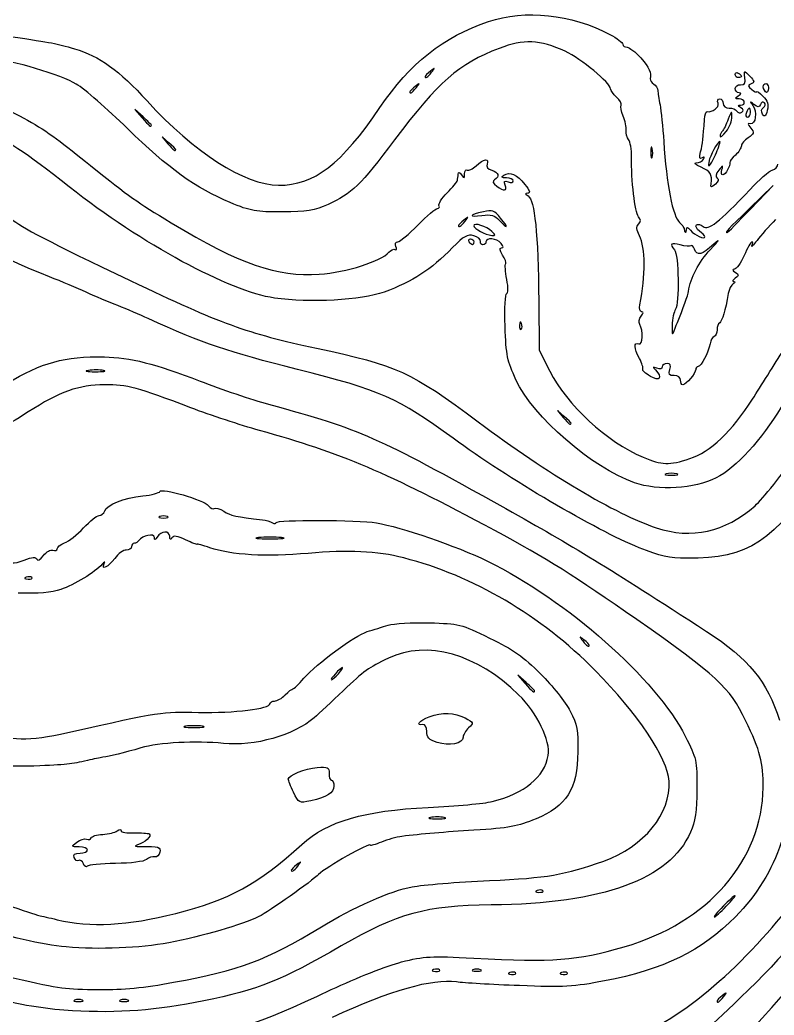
# Model space of a CAD drawing. Extents: x 32 to 2531, y 46 to 1398.
# Drawn here: x 1362.7 to 1693.3, y 708 to 1144.3 of the extents above; entities that cross this region are included whole.
import ezdxf

# ---------------------------------------------------------------- set-up
doc = ezdxf.new("R2010")
doc.units = 0
doc.layers.add('IMAGE', color=7, linetype='CONTINUOUS')

msp = doc.modelspace()

# ---------------------------------------------------------------- linework, layer by layer
at = {"layer": 'IMAGE', "color": 7}
for points in [[(1543.1567, 1121.31988), (1543.1567, 1121.31988)], [(1676.3199, 1120.39857), (1676.3199, 1120.39857)], [(1536.49, 1114.65321), (1536.49, 1114.65321)], [(1674.8851, 1101.86352), (1674.8851, 1101.86352)], [(1682.9865, 1103.65321), (1682.9865, 1103.65321)], [(1420.3199, 1098.08747), (1420.3199, 1098.08747)], [(1430.9865, 1087.44656), (1430.9865, 1087.44656)], [(1667.6353, 1085.14937), (1667.6353, 1085.14937)], [(1665.6927, 1072.39163), (1665.6927, 1072.39163)], [(1683.0199, 1061.31988), (1683.0199, 1061.31988)], [(1557.8233, 1055.98655), (1557.8233, 1055.98655)], [(1573.4213, 1057.42579), (1573.4213, 1057.42579)], [(1569.6056, 1051.51012), (1569.6056, 1051.51012)], [(1559.6532, 1046.98652), (1559.6532, 1046.98652)], [(1582.5641, 1011.23655), (1582.5641, 1011.23655)], [(1650.9495, 1011.65321), (1650.9495, 1011.65321)], [(1399.3381, 990.59169), (1399.3381, 990.59169)], [(1604.3199, 967.44656), (1604.3199, 967.44656)], [(1650.6532, 945.23899), (1650.6532, 945.23899)], [(1427.3199, 926.53625), (1427.3199, 926.53625)], [(1477.3199, 917.29117), (1477.3199, 917.29117)], [(1367.9588, 899.79205), (1367.9588, 899.79205)], [(1612.3199, 870.15663), (1612.3199, 870.15663)], [(1502.3199, 857.65321), (1502.3199, 857.65321)], [(1588.3199, 850.08747), (1588.3199, 850.08747)], [(1442.6532, 834.60821), (1442.6532, 834.60821)], [(1545.5977, 827.50349), (1545.5977, 827.50349)], [(1482.6532, 805.64049), (1482.6532, 805.64049)], [(1548.6532, 794.59419), (1548.6532, 794.59419)], [(1390.5148, 774.2926), (1390.5148, 774.2926)], [(1484.49, 773.31988), (1484.49, 773.31988)], [(1591.9588, 762.45872), (1591.9588, 762.45872)], [(1672.3199, 755.65324), (1672.3199, 755.65324)], [(1430.9865, 752.5446), (1430.9865, 752.5446)], [(1382.9865, 737.81784), (1382.9865, 737.81784)], [(1546.6255, 727.79251), (1546.6255, 727.79251)], [(1564.6532, 727.87006), (1564.6532, 727.87006)], [(1579.9588, 726.45917), (1579.9588, 726.45917)], [(1602.6255, 726.45917), (1602.6255, 726.45917)], [(1430.0089, 722.33428), (1430.0089, 722.33428)], [(1671.1567, 715.98652), (1671.1567, 715.98652)], [(1389.9865, 714.53629), (1389.9865, 714.53629)], [(1409.9865, 714.53629), (1409.9865, 714.53629)], [(1385.6532, 709.84092), (1385.6532, 709.84092)]]:
    msp.add_lwpolyline(points, close=True, dxfattribs=at)
for points in [[(1689.0971, 1113.47388), (1689.0971, 1113.47427)], [(1416.6532, 1101.75413), (1412.9865, 1104.98655), (1416.2189, 1101.31988)], [(1427.9865, 1090.44656), (1424.9865, 1092.98655), (1427.5265, 1089.98655)], [(1639.9101, 1087.96117), (1639.9105, 1087.96117)], [(1683.0199, 1061.31988), (1692.9865, 1071.65321), (1682.6532, 1061.68659)], [(1590.1411, 1020.92281), (1590.3199, 999.52575), (1594.972, 990.25615)], [(1601.3199, 970.44656), (1598.3199, 972.98655), (1600.8599, 969.98655)], [(1584.6532, 853.75413), (1580.9865, 856.98655), (1584.2189, 853.31988)]]:
    msp.add_lwpolyline(points, dxfattribs=at)
for points in [[(1568.1436, 1143.59328), (1584.0281, 1148.99595), (1604.4844, 1146.81536), (1621.3199, 1137.92483)], [(1520.5372, 1105.87897), (1533.6465, 1125.29179), (1548.1752, 1136.80157), (1568.1436, 1143.59328)], [(1358.3199, 1137.03288), (1377.8181, 1134.16864), (1377.9535, 1134.14275), (1386.6685, 1131.60923)], [(1601.7389, 1130.52984), (1590.5061, 1135.65681), (1583.5974, 1135.96528), (1572.7895, 1131.82241)], [(1621.3199, 1137.92483), (1624.4365, 1136.27896), (1626.9865, 1134.34455), (1626.9865, 1133.62612)], [(1386.6685, 1131.60923), (1397.392, 1128.49181), (1406.2824, 1122.10301), (1418.4321, 1108.78328)], [(1572.7895, 1131.82241), (1555.007, 1125.00599), (1546.1805, 1117.27419), (1526.933, 1091.65321)], [(1621.6514, 1114.00443), (1621.6514, 1116.61464), (1608.7279, 1127.33976), (1601.7389, 1130.52984)], [(1626.9865, 1133.62612), (1626.9865, 1132.90768), (1627.8244, 1132.31988), (1628.8484, 1132.31988)], [(1628.8484, 1132.31988), (1629.8724, 1132.31988), (1632.5724, 1130.199), (1634.8484, 1127.60681)], [(1387.3951, 1116.17957), (1381.3251, 1119.90149), (1357.8058, 1126.98655), (1351.5218, 1126.98655)], [(1634.8484, 1127.60681), (1638.7505, 1123.16257), (1639.6117, 1121.29475), (1639.074, 1118.44207)], [(1542.6532, 1121.82329), (1541.3699, 1120.81683), (1540.3199, 1119.76683), (1540.3199, 1119.48996)], [(1543.1567, 1121.31988), (1544.8151, 1123.43463), (1544.768, 1123.48179), (1542.6532, 1121.82329)], [(1676.3199, 1120.39857), (1676.3199, 1121.17519), (1676.9199, 1121.43977), (1677.6532, 1120.98655)], [(1680.5288, 1118.98655), (1680.0721, 1122.31244), (1680.0769, 1122.31393), (1682.6633, 1119.65321)], [(1324.3199, 1119.12303), (1367.1585, 1101.16811), (1369.5699, 1099.82311), (1393.6532, 1080.44912)], [(1540.3199, 1119.48996), (1540.3199, 1118.39257), (1541.4148, 1119.09888), (1543.1567, 1121.31988)], [(1639.074, 1118.44207), (1638.9487, 1117.77593), (1639.6221, 1116.75107), (1640.5712, 1116.16457)], [(1677.6532, 1118.98655), (1676.9199, 1118.98655), (1676.3199, 1119.62196), (1676.3199, 1120.39857)], [(1677.6532, 1120.98655), (1678.3865, 1120.53332), (1678.9865, 1119.89791), (1678.9865, 1119.57452)], [(1678.9865, 1119.57452), (1678.9865, 1119.25113), (1678.3865, 1118.98655), (1677.6532, 1118.98655)], [(1678.6532, 1115.8384), (1680.4099, 1115.69897), (1680.8735, 1116.477), (1680.5288, 1118.98655)], [(1682.6633, 1119.65321), (1684.7912, 1117.46421), (1684.9097, 1116.85588), (1683.3251, 1116.25709)], [(1688.8531, 1115.96415), (1690.0463, 1117.15743), (1691.3473, 1115.40241), (1690.7029, 1113.46888)], [(1409.8213, 1096.61813), (1401.0126, 1105.21551), (1390.9209, 1114.01816), (1387.3951, 1116.17957)], [(1535.9865, 1115.15663), (1533.7656, 1113.4148), (1533.0592, 1112.31988), (1534.1567, 1112.31988)], [(1534.1567, 1112.31988), (1534.4335, 1112.31988), (1535.4835, 1113.36988), (1536.49, 1114.65321)], [(1536.49, 1114.65321), (1538.1484, 1116.76796), (1538.1013, 1116.81512), (1535.9865, 1115.15663)], [(1624.2866, 1110.34833), (1622.8373, 1111.66), (1621.6514, 1113.30524), (1621.6514, 1114.00443)], [(1640.5712, 1116.16457), (1641.5201, 1115.57808), (1642.3316, 1114.32309), (1642.3745, 1113.37572)], [(1642.3745, 1113.37572), (1642.4175, 1112.42835), (1642.8535, 1109.55321), (1643.3436, 1106.98655)], [(1676.3199, 1114.17173), (1676.3199, 1115.19025), (1677.3699, 1115.94025), (1678.6532, 1115.8384)], [(1677.9865, 1112.29947), (1677.0699, 1112.31017), (1676.3199, 1113.15321), (1676.3199, 1114.17173)], [(1683.3251, 1116.25709), (1681.6828, 1115.63652), (1681.7125, 1115.26383), (1683.524, 1113.76049)], [(1683.524, 1113.76049), (1684.6951, 1112.78857), (1685.6532, 1112.36683), (1685.6532, 1112.82329)], [(1685.6532, 1112.82329), (1685.6532, 1113.27975), (1686.9052, 1112.40121), (1688.4355, 1110.871)], [(1689.0971, 1113.47427), (1688.5228, 1114.4036), (1688.4129, 1115.52404), (1688.8531, 1115.96415)], [(1690.7029, 1113.46888), (1690.2512, 1112.11399), (1689.9372, 1112.11504), (1689.0971, 1113.47388)], [(1418.4321, 1108.78328), (1439.1609, 1086.05832), (1461.1393, 1071.9652), (1476.0757, 1071.82073)], [(1626.2771, 1106.92024), (1626.6317, 1107.49403), (1625.7359, 1109.03667), (1624.2866, 1110.34833)], [(1668.7597, 1107.76356), (1668.3609, 1108.80287), (1668.6987, 1109.65321), (1669.5105, 1109.65321)], [(1669.5105, 1109.65321), (1670.3224, 1109.65321), (1670.9865, 1108.75321), (1670.9865, 1107.65321)], [(1677.9865, 1109.67363), (1675.9925, 1109.69113), (1675.944, 1109.88197), (1677.6532, 1110.98655)], [(1677.6532, 1110.98655), (1678.9865, 1111.84821), (1679.0976, 1112.28585), (1677.9865, 1112.29947)], [(1678.6532, 1106.96613), (1681.2597, 1106.99803), (1680.6065, 1109.65071), (1677.9865, 1109.67363)], [(1684.5236, 1107.26423), (1682.5939, 1108.77241), (1682.5293, 1108.71816), (1684.0048, 1106.82789)], [(1689.0987, 1107.91405), (1688.4696, 1108.50392), (1687.6785, 1108.21151), (1687.3409, 1107.26423)], [(1688.4355, 1110.871), (1690.4772, 1108.82924), (1690.9851, 1107.16221), (1690.3439, 1104.60721)], [(1476.0757, 1071.82073), (1491.4941, 1071.6716), (1503.8057, 1081.10249), (1520.5372, 1105.87897)], [(1627.1837, 1102.09844), (1626.3305, 1104.17664), (1625.9225, 1106.34645), (1626.2771, 1106.92024)], [(1643.3436, 1106.98655), (1643.8337, 1104.41988), (1644.5548, 1097.21988), (1644.9459, 1090.98655)], [(1662.7779, 1100.65321), (1662.8925, 1102.66988), (1663.4365, 1104.22463), (1663.9865, 1104.1082)], [(1663.9865, 1104.1082), (1666.298, 1103.61891), (1669.4299, 1106.01725), (1668.7597, 1107.76356)], [(1670.9865, 1107.65321), (1670.9865, 1106.55321), (1672.1511, 1105.65321), (1673.5745, 1105.65321)], [(1674.8851, 1101.86352), (1674.7971, 1104.57575), (1674.5777, 1104.42912), (1673.2184, 1100.74891)], [(1673.5745, 1105.65321), (1674.9979, 1105.65321), (1676.5393, 1105.04343), (1677, 1104.29813)], [(1677, 1104.29813), (1677.4605, 1103.55284), (1678.46, 1103.32784), (1679.2211, 1103.79813)], [(1678.7956, 1105.79947), (1677.4644, 1106.64289), (1677.4268, 1106.95111), (1678.6532, 1106.96613)], [(1679.2211, 1103.79813), (1680.1131, 1104.34945), (1679.9619, 1105.06041), (1678.7956, 1105.79947)], [(1682.4625, 1105.65321), (1682.1743, 1105.65321), (1681.5932, 1104.75321), (1681.1711, 1103.65321)], [(1682.9865, 1103.65321), (1682.9865, 1104.75321), (1682.7507, 1105.65321), (1682.4625, 1105.65321)], [(1684.0048, 1106.82789), (1686.074, 1104.17699), (1685.2629, 1098.16668), (1682.9117, 1098.72844)], [(1687.3409, 1107.26423), (1686.8393, 1105.85669), (1686.3244, 1105.85669), (1684.5236, 1107.26423)], [(1688.2987, 1103.02089), (1687.5648, 1104.20827), (1687.7091, 1105.27575), (1688.6849, 1105.87885)], [(1690.3439, 1104.60721), (1689.6707, 1101.92499), (1689.2011, 1101.56077), (1688.2987, 1103.02089)], [(1688.6849, 1105.87885), (1689.5417, 1106.40833), (1689.7279, 1107.32417), (1689.0987, 1107.91405)], [(1416.2189, 1101.31988), (1419.2401, 1097.89283), (1420.3199, 1097.04176), (1420.3199, 1098.08747)], [(1420.3199, 1098.08747), (1420.3199, 1098.32629), (1418.6699, 1099.97629), (1416.6532, 1101.75413)], [(1628.4291, 1095.90704), (1628.5973, 1097.23411), (1628.0369, 1100.02023), (1627.1837, 1102.09844)], [(1661.1351, 1086.43679), (1662.0173, 1089.95199), (1662.3157, 1092.53505), (1662.7779, 1100.65321)], [(1673.2184, 1100.74891), (1672.3576, 1098.4182), (1671.2032, 1096.0682), (1670.6532, 1095.52668)], [(1672.3199, 1095.35037), (1673.7865, 1097.21493), (1674.9409, 1100.14585), (1674.8851, 1101.86352)], [(1681.1711, 1103.65321), (1680.7489, 1102.55321), (1680.9847, 1101.65321), (1681.6951, 1101.65321)], [(1681.6951, 1101.65321), (1682.4053, 1101.65321), (1682.9865, 1102.55321), (1682.9865, 1103.65321)], [(1384.3211, 1071.07036), (1364.3314, 1086.86147), (1358.3479, 1090.7352), (1341.8183, 1098.58695)], [(1454.9105, 1064.16885), (1439.9161, 1070.42588), (1427.5083, 1079.35527), (1409.8213, 1096.61813)], [(1629.5205, 1091.81095), (1628.7522, 1092.73675), (1628.2611, 1094.57999), (1628.4291, 1095.90704)], [(1670.6532, 1095.52668), (1670.1032, 1094.98516), (1669.6532, 1093.96119), (1669.6532, 1093.25117)], [(1669.6532, 1093.25117), (1669.6532, 1092.54117), (1670.8532, 1093.48581), (1672.3199, 1095.35037)], [(1682.9117, 1098.72844), (1681.6205, 1099.03696), (1681.6607, 1098.58404), (1683.0759, 1096.87892)], [(1683.0759, 1096.87892), (1684.7219, 1094.89555), (1684.5872, 1094.37996), (1681.9683, 1092.64105)], [(1526.933, 1091.65321), (1512.1646, 1071.99449), (1507.9469, 1067.90224), (1497.8013, 1063.38767)], [(1630.8254, 1084.22379), (1630.8764, 1087.47093), (1630.2889, 1090.88516), (1629.5205, 1091.81095)], [(1644.9459, 1090.98655), (1646.1119, 1072.40141), (1648.9716, 1057.81253), (1651.9136, 1055.44131)], [(1669.6532, 1090.77939), (1669.6532, 1092.26573), (1666.02, 1086.34439), (1665.0763, 1083.31988)], [(1681.9683, 1092.64105), (1680.3283, 1091.55219), (1678.9865, 1089.92747), (1678.9865, 1089.03057)], [(1427.5265, 1089.98655), (1429.9135, 1087.16729), (1430.9865, 1086.37956), (1430.9865, 1087.44656)], [(1430.9865, 1087.44656), (1430.9865, 1087.69957), (1429.6365, 1089.04957), (1427.9865, 1090.44656)], [(1639.9105, 1087.96117), (1639.5724, 1089.25847), (1639.2736, 1088.51988), (1639.2464, 1086.31988)], [(1639.8611, 1083.96117), (1640.2264, 1084.86388), (1640.2485, 1086.66388), (1639.9101, 1087.96117)], [(1667.6353, 1085.14937), (1668.7452, 1087.8056), (1669.6532, 1090.33911), (1669.6532, 1090.77939)], [(1678.9865, 1089.03057), (1678.9865, 1088.13367), (1677.8104, 1086.33541), (1676.3728, 1085.03444)], [(1562.7288, 1080.36599), (1566.0059, 1083.41896), (1568.5535, 1083.81341), (1567.5149, 1081.107)], [(1633.9079, 1058.01073), (1632.3407, 1059.89915), (1630.6679, 1074.12439), (1630.8254, 1084.22379)], [(1639.2464, 1086.31988), (1639.2194, 1084.11988), (1639.4959, 1083.05847), (1639.8611, 1083.96117)], [(1659.2412, 1081.60103), (1660.4812, 1081.62973), (1661.924, 1082.34592), (1662.4472, 1083.19256)], [(1661.8057, 1083.74751), (1660.6443, 1083.02969), (1660.4627, 1083.75821), (1661.1351, 1086.43679)], [(1662.4472, 1083.19256), (1663.048, 1084.16472), (1662.8117, 1084.3692), (1661.8057, 1083.74751)], [(1665.0763, 1083.31988), (1663.5836, 1078.53644), (1665.4211, 1079.85007), (1667.6353, 1085.14937)], [(1676.3728, 1085.03444), (1674.9352, 1083.73347), (1673.8305, 1082.29047), (1673.9177, 1081.82779)], [(1393.6532, 1080.44912), (1410.968, 1066.52011), (1413.6972, 1064.58309), (1428.9999, 1055.36171)], [(1554.8403, 1076.65321), (1554.9709, 1077.81316), (1555.4204, 1077.71181), (1556.3199, 1076.31988)], [(1557.6328, 1076.73191), (1557.6458, 1078.05852), (1558.1624, 1078.82927), (1558.7847, 1078.44468)], [(1558.7847, 1078.44468), (1559.4069, 1078.06009), (1561.1817, 1078.92468), (1562.7288, 1080.36599)], [(1567.5149, 1081.107), (1567.0813, 1079.97699), (1567.8956, 1078.87773), (1569.5568, 1078.35048)], [(1569.5568, 1078.35048), (1572.6201, 1077.3782), (1573.132, 1075.64585), (1570.7845, 1074.19504)], [(1574.8008, 1076.17687), (1577.4913, 1077.88156), (1580.6052, 1076.54647), (1584.088, 1072.19496)], [(1661.3199, 1079.66539), (1658.9365, 1080.70128), (1658.0011, 1081.57232), (1659.2412, 1081.60103)], [(1665.6927, 1072.39159), (1666.2867, 1076.5342), (1665.4953, 1077.85056), (1661.3199, 1079.66539)], [(1669.0955, 1078.39851), (1667.7201, 1076.71049), (1667.4723, 1075.51036), (1668.3831, 1074.94748)], [(1670.4705, 1078.65321), (1671.0971, 1080.64564), (1670.8961, 1080.60841), (1669.0955, 1078.39851)], [(1670.8857, 1076.31988), (1670.2539, 1076.31988), (1670.0671, 1077.36988), (1670.4705, 1078.65321)], [(1673.9177, 1081.82779), (1674.2131, 1080.26303), (1672.0424, 1076.31988), (1670.8857, 1076.31988)], [(1682.8081, 1070.00275), (1686.7433, 1074.16576), (1691.0933, 1077.9306), (1692.4748, 1078.36905)], [(1692.4748, 1078.36905), (1693.8563, 1078.80751), (1694.9865, 1080.01439), (1694.9865, 1081.051)], [(1549.9771, 1068.43863), (1552.3656, 1070.82716), (1554.3949, 1073.27757), (1554.4865, 1073.88399)], [(1554.4865, 1073.88399), (1554.5785, 1074.49039), (1554.7373, 1075.73655), (1554.8403, 1076.65321)], [(1556.3199, 1076.31988), (1557.4157, 1074.62415), (1557.6155, 1074.68683), (1557.6328, 1076.73191)], [(1570.7845, 1074.19504), (1569.7207, 1073.53757), (1570.0037, 1072.69447), (1571.706, 1071.44969)], [(1575.9865, 1075.00696), (1573.7888, 1075.02186), (1573.4717, 1075.33477), (1574.8008, 1076.17687)], [(1575.3799, 1071.88469), (1574.7312, 1073.57523), (1575.0645, 1073.90859), (1576.7551, 1073.25987)], [(1578.9865, 1073.69505), (1578.9865, 1074.40537), (1577.6365, 1074.99573), (1575.9865, 1075.00696)], [(1576.7551, 1073.25987), (1577.9824, 1072.78891), (1578.9865, 1072.98475), (1578.9865, 1073.69505)], [(1668.3831, 1074.94748), (1669.2716, 1074.39836), (1668.986, 1073.42599), (1667.5977, 1072.27389)], [(1474.3211, 1022.33916), (1454.4818, 1025.23607), (1415.8911, 1046.13125), (1384.3211, 1071.07036)], [(1571.706, 1071.44969), (1575.0239, 1069.02365), (1576.4145, 1069.18832), (1575.3799, 1071.88469)], [(1584.088, 1072.19496), (1586.1385, 1069.63287), (1586.5903, 1068.31296), (1585.4213, 1068.29947)], [(1662.2913, 1053.67685), (1664.5464, 1051.80533), (1668.8241, 1055.20927), (1682.8081, 1070.00275)], [(1667.5977, 1072.27389), (1665.7473, 1070.73816), (1665.4581, 1070.75604), (1665.6927, 1072.39163)], [(1546.3891, 1062.87452), (1545.974, 1063.54625), (1547.5885, 1066.05009), (1549.9771, 1068.43863)], [(1585.4213, 1068.29947), (1583.9672, 1068.28267), (1583.9705, 1068.07793), (1585.4403, 1067.1464)], [(1585.4403, 1067.1464), (1588.4092, 1065.26459), (1589.8924, 1050.68075), (1590.1411, 1020.92281)], [(1375.6532, 1031.62251), (1351.9547, 1040.88777), (1341.9271, 1046.98708), (1327.1337, 1061.13447)], [(1477.727, 1060.10907), (1466.2206, 1060.03577), (1463.7705, 1060.47173), (1454.9105, 1064.16885)], [(1497.8013, 1063.38767), (1491.8946, 1060.75939), (1488.3262, 1060.17659), (1477.727, 1060.10907)], [(1537.1591, 1054.31988), (1541.1285, 1058.35321), (1544.9989, 1061.65321), (1545.76, 1061.65321)], [(1545.76, 1061.65321), (1546.5212, 1061.65321), (1546.8043, 1062.2028), (1546.3891, 1062.87452)], [(1573.4213, 1057.42579), (1570.7224, 1060.70872), (1569.7437, 1061.06996), (1565.8809, 1060.20904)], [(1682.6532, 1061.68659), (1673.0559, 1052.4298), (1671.7115, 1050.98655), (1672.6865, 1050.98655)], [(1672.6865, 1050.98655), (1672.8883, 1050.98655), (1677.5383, 1055.63655), (1683.0199, 1061.31988)], [(1358.8816, 1057.12064), (1363.0439, 1053.43108), (1375.2909, 1047.05973), (1410.9865, 1030.01385)], [(1557.3199, 1056.48996), (1556.0365, 1055.48349), (1554.9865, 1054.43349), (1554.9865, 1054.15663)], [(1554.9865, 1054.15663), (1554.9865, 1053.05924), (1556.0815, 1053.76555), (1557.8233, 1055.98655)], [(1557.8233, 1055.98655), (1559.4817, 1058.10129), (1559.4347, 1058.14845), (1557.3199, 1056.48996)], [(1565.8809, 1060.20904), (1559.572, 1058.80297), (1559.1471, 1057.74965), (1565.2171, 1058.56383)], [(1565.2171, 1058.56383), (1569.2753, 1059.10815), (1570.8588, 1058.67089), (1572.8672, 1056.45172)], [(1572.8672, 1056.45172), (1576.6043, 1052.32229), (1577.0184, 1053.05025), (1573.4213, 1057.42579)], [(1633.9309, 1054.73169), (1635.0089, 1055.80969), (1635.0029, 1056.69253), (1633.9079, 1058.01073)], [(1693.9533, 1056.79631), (1691.1851, 1053.88628), (1687.5407, 1049.73861), (1685.8545, 1047.57928)], [(1428.9999, 1055.36171), (1459.3428, 1037.0772), (1475.2991, 1031.53665), (1493.9253, 1032.81743)], [(1528.3216, 1046.98655), (1529.2128, 1046.98655), (1533.1896, 1050.28655), (1537.1591, 1054.31988)], [(1569.6056, 1051.51012), (1567.2043, 1053.79399), (1561.6532, 1055.57337), (1561.6532, 1054.05924)], [(1561.6532, 1054.05924), (1561.6532, 1052.77507), (1566.7495, 1050.05643), (1569.6056, 1049.81692)], [(1634.3209, 1049.64965), (1632.9578, 1052.28543), (1632.8529, 1053.65369), (1633.9309, 1054.73169)], [(1651.9136, 1055.44131), (1652.968, 1054.59141), (1653.8408, 1053.39141), (1653.8531, 1052.77464)], [(1653.8531, 1052.77464), (1653.8921, 1050.84959), (1654.9865, 1050.44172), (1654.9865, 1052.35249)], [(1654.9865, 1052.35249), (1654.9865, 1053.7398), (1655.376, 1053.67948), (1656.6532, 1052.09437)], [(1656.6532, 1052.09437), (1658.4105, 1049.91335), (1662.9865, 1047.83272), (1662.9865, 1049.21473)], [(1660.6553, 1051.73055), (1659.3731, 1052.66809), (1658.7587, 1053.86975), (1659.2897, 1054.40087)], [(1659.2897, 1054.40087), (1659.8209, 1054.93199), (1661.1716, 1054.60619), (1662.2913, 1053.67685)], [(1662.9865, 1049.21473), (1662.9865, 1049.66088), (1661.9375, 1050.79299), (1660.6553, 1051.73055)], [(1561.6544, 1049.6618), (1558.874, 1050.42191), (1557.3258, 1049.55513), (1552.3211, 1044.43671)], [(1559.6532, 1046.98652), (1559.2, 1047.71985), (1559.4645, 1048.31985), (1560.2412, 1048.31985)], [(1560.2412, 1048.31985), (1561.0177, 1048.31985), (1561.6532, 1047.71985), (1561.6532, 1046.98652)], [(1564.6544, 1047.20188), (1564.8378, 1048.05364), (1563.4878, 1049.1606), (1561.6544, 1049.6618)], [(1573.6544, 1046.31992), (1571.7927, 1048.56323), (1566.9878, 1049.04372), (1566.9878, 1046.98659)], [(1569.6056, 1049.81692), (1571.3199, 1049.67317), (1571.3199, 1049.87972), (1569.6056, 1051.51012)], [(1634.4159, 1019.31988), (1637.06, 1032.33183), (1637.0224, 1044.42697), (1634.3209, 1049.64965)], [(1665.4727, 1043.64379), (1669.3515, 1047.82181), (1669.8916, 1048.69076), (1666.9231, 1045.97712)], [(1685.8545, 1047.57928), (1684.1683, 1045.41995), (1683.1687, 1044.40321), (1683.6329, 1045.31988)], [(1552.3211, 1044.43671), (1542.721, 1034.61837), (1535.0523, 1029.64016), (1522.3211, 1024.96187)], [(1524.4027, 1042.41965), (1525.2567, 1043.44863), (1526.4805, 1043.96596), (1527.1224, 1043.56928)], [(1527.4953, 1044.91729), (1527.0461, 1046.08787), (1527.4043, 1046.98655), (1528.3216, 1046.98655)], [(1527.1224, 1043.56928), (1527.7641, 1043.1726), (1527.932, 1043.77921), (1527.4953, 1044.91729)], [(1561.0652, 1045.65318), (1560.7419, 1045.65318), (1560.1064, 1046.25318), (1559.6532, 1046.98652)], [(1561.6532, 1046.98652), (1561.6532, 1046.25318), (1561.3887, 1045.65318), (1561.0652, 1045.65318)], [(1565.6544, 1045.65325), (1564.9211, 1045.65325), (1564.4711, 1046.35013), (1564.6544, 1047.20188)], [(1566.9878, 1046.98659), (1566.9878, 1046.25325), (1566.3878, 1045.65325), (1565.6544, 1045.65325)], [(1574.2946, 1041.21348), (1572.959, 1043.25179), (1572.7843, 1044.31992), (1573.7864, 1044.31992)], [(1573.7864, 1044.31992), (1574.8751, 1044.31992), (1574.837, 1044.89436), (1573.6544, 1046.31992)], [(1652.2195, 1045.682), (1648.2317, 1046.82567), (1647.2316, 1045.94151), (1649.7097, 1043.46339)], [(1649.7097, 1043.46339), (1651.5081, 1041.66493), (1651.8695, 1019.70721), (1650.1384, 1017.40879)], [(1656.8548, 1045.29924), (1656.4501, 1044.89464), (1654.3643, 1045.06688), (1652.2195, 1045.682)], [(1655.8256, 1025.24035), (1656.7341, 1031.3782), (1660.1692, 1037.93133), (1665.4727, 1043.64379)], [(1658.4312, 1043.84405), (1657.9688, 1045.04901), (1657.2593, 1045.70385), (1656.8548, 1045.29924)], [(1666.9231, 1045.97712), (1661.6211, 1041.13045), (1659.6613, 1040.6382), (1658.4312, 1043.84405)], [(1683.6569, 1046.98655), (1683.2057, 1046.98655), (1681.6423, 1044.28655), (1680.1825, 1040.98655)], [(1683.6329, 1045.31988), (1684.0973, 1046.23655), (1684.1081, 1046.98655), (1683.6569, 1046.98655)], [(1493.9253, 1032.81743), (1505.7484, 1033.63041), (1521.1303, 1038.47663), (1524.4027, 1042.41965)], [(1575.6575, 1037.43465), (1576.0274, 1037.80448), (1575.414, 1039.50495), (1574.2946, 1041.21348)], [(1680.1825, 1040.98655), (1678.7228, 1037.68655), (1676.8065, 1034.97736), (1675.9241, 1034.96613)], [(1576.1474, 1030.54109), (1575.5082, 1033.96273), (1575.2878, 1037.06484), (1575.6575, 1037.43465)], [(1675.9241, 1034.96613), (1674.9335, 1034.95413), (1675.0848, 1034.44355), (1676.3199, 1033.6328)], [(1391.6763, 1024.9162), (1387.9969, 1026.59771), (1380.7865, 1029.61555), (1375.6532, 1031.62251)], [(1410.9865, 1030.01385), (1450.7656, 1011.01793), (1462.0668, 1006.91964), (1492.6995, 1000.38116)], [(1576.1084, 1024.31992), (1576.8148, 1024.31992), (1576.8305, 1026.88071), (1576.1474, 1030.54109)], [(1676.3199, 1031.00696), (1675.2199, 1030.28485), (1674.9199, 1029.67567), (1675.6532, 1029.65321)], [(1676.3199, 1033.6328), (1678.0976, 1032.46576), (1678.0976, 1032.174), (1676.3199, 1031.00696)], [(1675.4068, 1028.60781), (1674.5379, 1028.05531), (1673.566, 1026.11449), (1673.2468, 1024.29491)], [(1675.6532, 1029.65321), (1676.3865, 1029.63081), (1676.2756, 1029.16033), (1675.4068, 1028.60781)], [(1405.5688, 1019.0198), (1401.6073, 1020.58129), (1395.3556, 1023.23468), (1391.6763, 1024.9162)], [(1522.3211, 1024.96187), (1512.4698, 1021.34181), (1489.6795, 1020.09656), (1474.3211, 1022.33916)], [(1575.3989, 1009.98659), (1575.1257, 1017.96008), (1575.4399, 1024.31992), (1576.1084, 1024.31992)], [(1650.9495, 1011.65321), (1653.3689, 1017.51173), (1655.6032, 1023.73737), (1655.8256, 1025.24035)], [(1673.2468, 1024.29491), (1671.9383, 1016.83255), (1670.5769, 1012.22408), (1669.4809, 1011.54677)], [(1418.8791, 1013.39504), (1415.52, 1014.92716), (1409.5304, 1017.45829), (1405.5688, 1019.0198)], [(1635.2264, 1016.31988), (1634.4453, 1016.31988), (1634.0807, 1017.66988), (1634.4159, 1019.31988)], [(1650.1384, 1017.40879), (1649.4112, 1016.44321), (1648.7212, 1013.25321), (1648.6051, 1010.31988)], [(1484.3199, 991.0538), (1453.7533, 998.69141), (1443.2673, 1002.27133), (1418.8791, 1013.39504)], [(1634.4267, 1010.81379), (1633.8749, 1011.70639), (1634.1488, 1013.31041), (1635.0351, 1014.37828)], [(1635.0351, 1014.37828), (1636.0755, 1015.63195), (1636.1432, 1016.31988), (1635.2264, 1016.31988)], [(1580.1451, 986.53237), (1576.3593, 994.64751), (1575.836, 997.23377), (1575.3989, 1009.98659)], [(1581.7584, 1010.43099), (1581.7014, 1009.02544), (1582.0157, 1008.23793), (1582.4588, 1008.68099)], [(1582.564, 1011.23655), (1582.1384, 1012.30019), (1581.8224, 1011.98425), (1581.7584, 1010.43099)], [(1582.4588, 1008.68099), (1582.9019, 1009.12404), (1582.9492, 1010.27405), (1582.5641, 1011.23655)], [(1633.9865, 1002.2632), (1635.8305, 1001.55551), (1636.1624, 1008.0052), (1634.4267, 1010.81379)], [(1648.6051, 1010.31988), (1648.4891, 1007.38655), (1648.7211, 1005.88655), (1649.1211, 1006.98655)], [(1649.1211, 1006.98655), (1649.5209, 1008.08655), (1650.3437, 1010.18655), (1650.9495, 1011.65321)], [(1668.3199, 1008.35231), (1668.3199, 1006.99003), (1667.7372, 1005.67544), (1667.0251, 1005.43099)], [(1669.4809, 1011.54677), (1668.8424, 1011.15209), (1668.3199, 1009.71457), (1668.3199, 1008.35231)], [(1667.0251, 1005.43099), (1666.3129, 1005.18655), (1665.512, 1003.78655), (1665.2452, 1002.31988)], [(1492.6995, 1000.38116), (1528.0321, 992.83945), (1534.2821, 989.99425), (1563.5515, 968.12715)], [(1634.3211, 995.84777), (1631.8944, 1000.50048), (1631.7579, 1003.11853), (1633.9865, 1002.2632)], [(1665.2452, 1002.31988), (1664.5355, 998.41787), (1661.4015, 992.31988), (1660.1059, 992.31988)], [(1683.8528, 978.005), (1687.4098, 983.60241), (1693.6199, 993.3984), (1697.6532, 999.77385)], [(1356.8976, 984.899), (1372.2704, 994.11307), (1382.2617, 996.83101), (1399.7059, 996.54415)], [(1399.7059, 996.54415), (1410.8067, 996.36159), (1422.1003, 993.50321), (1441.6561, 985.92672)], [(1635.7512, 991.14516), (1636.0561, 991.6386), (1635.4125, 993.75479), (1634.3211, 995.84777)], [(1392.6715, 990.60989), (1390.6448, 990.30342), (1391.9865, 990.04448), (1395.6532, 990.03446)], [(1399.3381, 990.59179), (1397.6983, 990.90827), (1394.6983, 990.91647), (1392.6715, 990.60989)], [(1395.6532, 990.03446), (1399.3199, 990.02546), (1400.9781, 990.27521), (1399.3381, 990.59169)], [(1552.6031, 960.84269), (1528.3936, 978.59469), (1520.8823, 981.91799), (1484.3199, 991.0538)], [(1639.0916, 988.0126), (1636.9495, 989.24205), (1635.4463, 990.65171), (1635.7512, 991.14516)], [(1641.3199, 990.79888), (1644.6519, 987.44225), (1643.2153, 985.64595), (1639.0916, 988.0126)], [(1641.9865, 991.58956), (1640.1157, 992.3018), (1639.9836, 992.14509), (1641.3199, 990.79888)], [(1644.3199, 992.17723), (1644.3199, 991.32201), (1643.3385, 991.07485), (1641.9865, 991.58956)], [(1646.4097, 993.65321), (1645.2603, 993.65321), (1644.3199, 992.98903), (1644.3199, 992.17723)], [(1647.6532, 990.98655), (1648.2539, 992.87897), (1647.8928, 993.65321), (1646.4097, 993.65321)], [(1649.5633, 988.31988), (1647.4136, 988.31988), (1646.9932, 988.90687), (1647.6532, 990.98655)], [(1658.9865, 991.00179), (1658.9865, 989.348), (1654.7503, 984.31988), (1653.3569, 984.31988)], [(1660.1059, 992.31988), (1659.4903, 992.31988), (1658.9865, 991.72673), (1658.9865, 991.00179)], [(1632.1677, 941.35701), (1613.4125, 947.95589), (1587.742, 970.24761), (1580.1451, 986.53237)], [(1594.972, 990.25615), (1602.3462, 975.56299), (1620.0934, 959.219), (1635.9004, 952.56403)], [(1652.3199, 986.31988), (1652.3199, 987.45272), (1651.1247, 988.31988), (1649.5633, 988.31988)], [(1653.3569, 984.31988), (1652.7865, 984.31988), (1652.3199, 985.21988), (1652.3199, 986.31988)], [(1399.7748, 984.31991), (1388.5505, 984.31991), (1379.952, 981.25283), (1366.3243, 972.38823)], [(1437.6532, 974.21324), (1414.0639, 983.20804), (1409.8968, 984.31991), (1399.7748, 984.31991)], [(1441.6561, 985.92672), (1450.8244, 982.37467), (1464.3244, 977.80997), (1471.6561, 975.78295)], [(1656.3876, 951.92711), (1665.2518, 954.78987), (1674.956, 964.00393), (1683.8528, 978.005)], [(1467.6532, 964.29732), (1459.5865, 966.53537), (1446.0865, 970.99755), (1437.6532, 974.21324)], [(1471.6561, 975.78295), (1513.2293, 964.28905), (1517.9355, 962.21899), (1575.7119, 930.01279)], [(1696.3896, 974.56619), (1687.9535, 960.28347), (1676.5596, 947.82861), (1667.9285, 943.45497)], [(1366.3243, 972.38823), (1355.0305, 965.04192), (1350.8409, 963.48499), (1336.8269, 961.42631)], [(1600.8599, 969.98655), (1603.2468, 967.16729), (1604.3199, 966.37956), (1604.3199, 967.44656)], [(1604.3199, 967.44656), (1604.3199, 967.69957), (1602.9699, 969.04957), (1601.3199, 970.44656)], [(1563.5515, 968.12715), (1594.3675, 945.10437), (1623.7153, 927.62461), (1641.6532, 921.60916)], [(1570.8348, 920.4016), (1523.1745, 946.05325), (1503.9831, 954.21773), (1467.6532, 964.29732)], [(1634.1199, 912.88039), (1614.8447, 920.73883), (1576.6384, 943.21835), (1552.6031, 960.84269)], [(1684.9769, 931.25665), (1688.3211, 934.20021), (1697.0313, 945.15817), (1704.3333, 955.60768)], [(1635.9004, 952.56403), (1644.2294, 949.05743), (1647.2148, 948.96461), (1656.3876, 951.92711)], [(1713.9963, 947.04061), (1693.1407, 915.34497), (1682.1228, 908.07181), (1655.1949, 908.22459)], [(1667.9285, 943.45497), (1658.4956, 938.67493), (1642.4639, 937.73441), (1632.1677, 941.35701)], [(1645.9865, 945.23899), (1644.7032, 944.90361), (1645.7532, 944.62921), (1648.3199, 944.62921)], [(1650.6532, 945.23899), (1649.3699, 945.57435), (1647.2699, 945.57435), (1645.9865, 945.23899)], [(1648.3199, 944.62921), (1650.8865, 944.62921), (1651.9365, 944.90361), (1650.6532, 945.23899)], [(1424.0568, 937.55064), (1424.6476, 939.294), (1443.364, 933.78776), (1445.3061, 931.29921)], [(1399.8568, 929.03627), (1400.9317, 931.83769), (1408.0723, 934.62945), (1416.5791, 935.57425)], [(1416.5791, 935.57425), (1420.4699, 936.00637), (1423.8348, 936.89575), (1424.0568, 937.55064)], [(1445.3061, 931.29921), (1446.2152, 930.13433), (1447.3673, 929.58956), (1447.8663, 930.0886)], [(1447.8663, 930.0886), (1448.3653, 930.58764), (1450.2413, 930.0343), (1452.0351, 928.85903)], [(1575.7119, 930.01279), (1605.4863, 913.41568), (1620.1904, 904.41696), (1663.7349, 876.14389)], [(1641.6532, 921.60916), (1657.1147, 916.4242), (1671.8556, 919.70677), (1684.9769, 931.25665)], [(1390.5796, 921.59008), (1393.3701, 924.55575), (1396.422, 926.98319), (1397.3617, 926.9844)], [(1397.3617, 926.9844), (1398.3013, 926.9854), (1399.4241, 927.90895), (1399.8568, 929.03627)], [(1423.9865, 926.53625), (1423.0699, 926.16637), (1423.8199, 925.86373), (1425.6532, 925.86373)], [(1427.3199, 926.53625), (1426.4032, 926.90613), (1424.9032, 926.90613), (1423.9865, 926.53625)], [(1425.6532, 925.86373), (1427.4865, 925.86373), (1428.2365, 926.16637), (1427.3199, 926.53625)], [(1452.0351, 928.85903), (1454.9124, 926.97367), (1457.4283, 926.42113), (1469.0429, 925.12377)], [(1469.0429, 925.12377), (1470.5407, 924.95648), (1472.4907, 924.37176), (1473.3763, 923.8244)], [(1474.9865, 923.9095), (1474.9865, 925.23299), (1510.6725, 925.11746), (1518.9865, 923.76704)], [(1382.2463, 914.9586), (1384.0391, 915.64025), (1387.7891, 918.62441), (1390.5796, 921.59008)], [(1473.3763, 923.8244), (1474.2619, 923.27705), (1474.9865, 923.31533), (1474.9865, 923.9095)], [(1518.9865, 923.76704), (1529.7137, 922.02468), (1554.0079, 913.64508), (1567.6747, 906.97343)], [(1421.6736, 917.40977), (1421.6506, 919.35401), (1416.2795, 918.26696), (1414.8375, 916.02633)], [(1422.9003, 917.55943), (1421.9759, 916.09863), (1421.6892, 916.06367), (1421.6736, 917.40977)], [(1428.3403, 917.86861), (1428.3163, 920.50437), (1424.6315, 920.29496), (1422.9003, 917.55943)], [(1429.3443, 917.19913), (1428.6947, 916.1782), (1428.3537, 916.40555), (1428.3403, 917.86861)], [(1435.3239, 916.31493), (1431.6765, 918.08904), (1430.0624, 918.32772), (1429.3443, 917.19913)], [(1440.3199, 914.37657), (1440.3199, 914.10613), (1438.0717, 914.9784), (1435.3239, 916.31493)], [(1467.3199, 917.29117), (1464.5699, 917.00351), (1466.8199, 916.76816), (1472.3199, 916.76816)], [(1477.3199, 917.29117), (1474.5699, 917.57883), (1470.0699, 917.57883), (1467.3199, 917.29117)], [(1472.3199, 916.76816), (1477.8199, 916.76816), (1480.0699, 917.00351), (1477.3199, 917.29117)], [(1633.1607, 881.37861), (1606.1139, 900.30635), (1593.5152, 908.19452), (1570.8348, 920.4016)], [(1372.9865, 909.40948), (1374.2387, 911.10875), (1376.1009, 912.17757), (1377.1249, 911.78467)], [(1377.1249, 911.78467), (1378.1488, 911.39175), (1378.9865, 911.66627), (1378.9865, 912.39477)], [(1378.9865, 912.39477), (1378.9865, 913.12324), (1380.4535, 914.27696), (1382.2463, 914.9586)], [(1411.6211, 913.31992), (1411.6041, 912.40325), (1410.5475, 911.73757), (1409.2745, 911.84063)], [(1412.8375, 914.87271), (1412.1861, 914.93541), (1411.6387, 914.23659), (1411.6211, 913.31992)], [(1414.8375, 916.02633), (1414.3888, 915.3292), (1413.4888, 914.81007), (1412.8375, 914.87271)], [(1445.9863, 912.86909), (1442.8697, 913.96865), (1440.3199, 914.64703), (1440.3199, 914.37657)], [(1488.9865, 910.40416), (1470.9691, 908.73491), (1455.1304, 909.64285), (1445.9863, 912.86909)], [(1530.9865, 908.39121), (1519.2371, 911.41419), (1506.4852, 912.02535), (1488.9865, 910.40416)], [(1655.1949, 908.22459), (1647.1816, 908.27009), (1643.3543, 909.11557), (1634.1199, 912.88039)], [(1350.3564, 909.63619), (1359.0744, 905.56017), (1359.5765, 905.48048), (1364.4581, 907.39804)], [(1364.4581, 907.39804), (1368.1325, 908.8414), (1369.6831, 908.96613), (1370.1149, 907.85315)], [(1370.1149, 907.85315), (1370.4688, 906.94129), (1371.6327, 907.57203), (1372.9865, 909.40948)], [(1404.216, 908.17396), (1401.5261, 904.39643), (1398.0104, 902.70349), (1399.6733, 905.98659)], [(1409.2745, 911.84063), (1408.0017, 911.94369), (1405.7253, 910.29368), (1404.216, 908.17396)], [(1614.9973, 858.96587), (1590.9911, 883.16617), (1561.4271, 900.55936), (1530.9865, 908.39121)], [(1398.7521, 905.65325), (1395.6513, 902.14075), (1386.5052, 896.54907), (1380.5437, 894.52123)], [(1399.6733, 905.98659), (1400.1377, 906.90325), (1399.7223, 906.75325), (1398.7521, 905.65325)], [(1567.6747, 906.97343), (1602.5361, 889.9552), (1641.6685, 855.33102), (1654.4083, 830.23199)], [(1365.4032, 899.89731), (1364.3396, 899.47168), (1364.6555, 899.15573), (1366.2088, 899.09176)], [(1367.9588, 899.79211), (1367.5157, 900.23516), (1366.3657, 900.28252), (1365.4032, 899.89731)], [(1366.2088, 899.09176), (1367.6143, 899.03386), (1368.4019, 899.349), (1367.9588, 899.79205)], [(1380.5437, 894.52123), (1376.6111, 893.18345), (1370.6539, 892.68072), (1361.8771, 892.94589)], [(1514.9865, 876.07555), (1517.5532, 876.88779), (1521.6685, 878.16664), (1524.1319, 878.91745)], [(1524.1319, 878.91745), (1526.5951, 879.66825), (1534.6951, 880.12512), (1542.1319, 879.93269)], [(1542.1319, 879.93269), (1555.2299, 879.5938), (1556.0592, 879.38524), (1568.6216, 873.27039)], [(1680.8183, 837.15809), (1673.8129, 851.65384), (1668.2188, 856.84449), (1633.1607, 881.37861)], [(1487.1288, 855.61164), (1492.8635, 862.14299), (1509.4409, 874.32057), (1514.9865, 876.07555)], [(1568.6216, 873.27039), (1578.8839, 868.27515), (1583.5444, 865.00341), (1590.9565, 857.59127)], [(1609.9865, 872.48996), (1607.8717, 874.14845), (1607.8247, 874.10129), (1609.4831, 871.98655)], [(1663.7349, 876.14389), (1682.3169, 864.0788), (1690.2944, 854.36432), (1695.7172, 837.19804)], [(1581.3311, 848.42676), (1563.0357, 866.3448), (1541.1771, 872.4828), (1524.3199, 864.43576)], [(1609.4831, 871.98655), (1611.2249, 869.76555), (1612.3199, 869.05924), (1612.3199, 870.15663)], [(1612.3199, 870.15663), (1612.3199, 870.43349), (1611.2699, 871.48349), (1609.9865, 872.48996)], [(1524.3199, 864.43576), (1515.3164, 860.13785), (1513.768, 859.02561), (1504.3385, 850.08361)], [(1504.0665, 860.31988), (1503.6999, 860.31988), (1502.3139, 859.11988), (1500.9865, 857.65321)], [(1502.3199, 857.65321), (1503.6472, 859.11988), (1504.4332, 860.31988), (1504.0665, 860.31988)], [(1482.3607, 850.98661), (1482.7497, 850.98661), (1484.8953, 853.06788), (1487.1288, 855.61164)], [(1500.9865, 857.65321), (1499.6592, 856.18655), (1498.8732, 854.98655), (1499.2399, 854.98655)], [(1499.2399, 854.98655), (1499.6065, 854.98655), (1500.9925, 856.18655), (1502.3199, 857.65321)], [(1590.9565, 857.59127), (1596.1083, 852.4396), (1601.9447, 845.09605), (1603.9264, 841.27227)], [(1647.3101, 810.57419), (1646.6884, 820.58208), (1633.5396, 840.27364), (1614.9973, 858.96587)], [(1478.9865, 848.31995), (1480.4532, 849.78661), (1481.9715, 850.98661), (1482.3607, 850.98661)], [(1584.2189, 853.31988), (1587.2401, 849.89283), (1588.3199, 849.04176), (1588.3199, 850.08747)], [(1588.3199, 850.08747), (1588.3199, 850.32629), (1586.6699, 851.97629), (1584.6532, 853.75413)], [(1474.3199, 845.65328), (1475.4199, 845.65328), (1477.5199, 846.85328), (1478.9865, 848.31995)], [(1504.3385, 850.08361), (1499.5616, 845.55364), (1493.8532, 840.26485), (1491.6532, 838.33076)], [(1594.3209, 821.8), (1595.4804, 828.05429), (1589.3941, 840.53007), (1581.3311, 848.42676)], [(1440.9865, 840.69033), (1456.7749, 840.36975), (1472.3199, 842.26084), (1472.3199, 844.50213)], [(1472.3199, 844.50213), (1472.3199, 845.13527), (1473.2199, 845.65328), (1474.3199, 845.65328)], [(1368.8064, 817.15665), (1341.0473, 816.07125), (1325.0032, 822.37495), (1310.2324, 840.17025)], [(1383.6532, 831.82077), (1425.3111, 841.16379), (1424.4244, 841.02663), (1440.9865, 840.69033)], [(1491.6532, 838.33076), (1482.8831, 830.62064), (1465.3767, 825.65812), (1451.8768, 827.0554)], [(1539.3199, 835.31992), (1535.7761, 834.61117), (1537.8787, 837.19905), (1542.0812, 838.71873)], [(1542.0812, 838.71873), (1548.0695, 840.88415), (1552.9884, 840.73216), (1557.8225, 838.23237)], [(1557.8225, 838.23237), (1561.7004, 836.22701), (1561.7635, 836.05643), (1559.4229, 833.89904)], [(1603.9264, 841.27227), (1607.062, 835.22229), (1607.5025, 832.90127), (1607.3207, 823.38949)], [(1435.3199, 834.60821), (1433.3032, 834.30272), (1434.9532, 834.05276), (1438.9865, 834.05276)], [(1442.6532, 834.60821), (1440.6365, 834.91372), (1437.3365, 834.91372), (1435.3199, 834.60821)], [(1438.9865, 834.05276), (1443.0199, 834.05276), (1444.6699, 834.30272), (1442.6532, 834.60821)], [(1541.0092, 832.31992), (1540.9962, 834.26679), (1540.2933, 835.51461), (1539.3199, 835.31992)], [(1559.4229, 833.89904), (1558.0829, 832.66385), (1556.9865, 830.79643), (1556.9865, 829.74919)], [(1688.5387, 807.7676), (1688.6667, 818.54013), (1687.2979, 823.75043), (1680.8183, 837.15809)], [(1346.9865, 832.67441), (1358.6403, 828.0972), (1366.2599, 827.9198), (1383.6532, 831.82077)], [(1545.5977, 827.50349), (1542.0233, 828.66451), (1541.0269, 829.71048), (1541.0092, 832.31992)], [(1556.9865, 829.74919), (1556.9865, 826.98708), (1550.8891, 825.78477), (1545.5977, 827.50349)], [(1654.4083, 830.23199), (1659.3381, 820.51926), (1659.5427, 819.5924), (1659.4859, 807.21583)], [(1415.7355, 825.10952), (1408.246, 822.92635), (1402.0235, 821.40248), (1398.9865, 821.0078)], [(1451.8768, 827.0554), (1439.7839, 828.30707), (1423.7417, 827.44335), (1415.7355, 825.10952)], [(1683.4975, 736.48221), (1709.4956, 763.66121), (1718.0716, 782.16427), (1725.0136, 826.05556)], [(1398.9865, 821.0078), (1397.8865, 820.86484), (1394.8865, 820.24965), (1392.3199, 819.64072)], [(1569.6799, 801.57815), (1583.9977, 805.23625), (1592.5516, 812.25612), (1594.3209, 821.8)], [(1607.3207, 823.38949), (1607.0049, 806.87451), (1602.4311, 799.54723), (1588.9865, 794.0182)], [(1392.3199, 819.64072), (1385.0373, 817.91295), (1383.2092, 817.71981), (1368.8064, 817.15665)], [(1480.3199, 811.38916), (1480.3199, 813.07033), (1487.7628, 816.06729), (1493.0033, 816.49627)], [(1493.0033, 816.49627), (1497.7683, 816.88632), (1498.3089, 816.62307), (1498.214, 813.95903)], [(1498.214, 813.95903), (1498.155, 812.32419), (1498.6057, 810.98659), (1499.214, 810.98659)], [(1482.6532, 805.64049), (1481.3699, 808.32801), (1480.3199, 810.91492), (1480.3199, 811.38916)], [(1500.3199, 808.36683), (1500.3199, 805.35479), (1497.5003, 803.56461), (1490.1592, 801.91587)], [(1499.214, 810.98659), (1499.8223, 810.98659), (1500.3199, 809.80769), (1500.3199, 808.36683)], [(1618.6309, 775.51284), (1636.288, 781.78936), (1648.1943, 796.34516), (1647.3101, 810.57419)], [(1627.6532, 737.92665), (1664.3279, 748.45405), (1688.1592, 775.79064), (1688.5387, 807.7676)], [(1678.7088, 696.31992), (1731.1909, 753.61355), (1740.3747, 767.32895), (1754.8611, 810.04901)], [(1490.1592, 801.91587), (1485.1073, 800.78125), (1484.932, 800.86828), (1482.6532, 805.64049)], [(1659.4859, 807.21583), (1659.4389, 797.16348), (1658.8189, 792.95098), (1656.6701, 788.1115)], [(1486.3199, 782.78425), (1497.6015, 792.98355), (1513.4825, 797.63279), (1541.6799, 798.99101)], [(1541.6799, 798.99101), (1553.7945, 799.57456), (1566.3945, 800.73876), (1569.6799, 801.57815)], [(1542.6532, 794.59419), (1541.0032, 794.27639), (1542.3532, 794.01636), (1545.6532, 794.01636)], [(1548.6532, 794.59419), (1547.0032, 794.912), (1544.3032, 794.912), (1542.6532, 794.59419)], [(1545.6532, 794.01636), (1548.9532, 794.01636), (1550.3032, 794.27639), (1548.6532, 794.59419)], [(1588.9865, 794.0182), (1580.6273, 790.58051), (1577.3735, 789.98409), (1561.6532, 789.00813)], [(1387.6149, 783.72508), (1389.0605, 784.81793), (1390.9719, 785.43256), (1391.8621, 785.09091)], [(1391.8621, 785.09091), (1392.7524, 784.74925), (1393.6697, 785.01691), (1393.9004, 785.68584)], [(1393.9004, 785.68584), (1394.1311, 786.35469), (1396.4199, 787.02719), (1398.9865, 787.18025)], [(1398.9865, 787.18025), (1401.5532, 787.33332), (1404.4032, 788.02584), (1405.3199, 788.71917)], [(1405.3199, 788.71917), (1406.2365, 789.41251), (1406.9861, 789.45631), (1406.9855, 788.81647)], [(1406.9855, 788.81647), (1406.9849, 788.17668), (1409.5349, 787.73188), (1412.6521, 787.82804)], [(1412.6521, 787.82804), (1415.7695, 787.92414), (1418.7745, 787.73594), (1419.3301, 787.40969)], [(1419.3301, 787.40969), (1420.7076, 786.60087), (1417.3869, 783.43979), (1414.2256, 782.55063)], [(1530.1353, 786.31529), (1527.8339, 786.03927), (1523.7839, 784.908), (1521.1353, 783.80139)], [(1561.6532, 789.00813), (1549.264, 788.23899), (1538.5229, 787.32128), (1530.1353, 786.31529)], [(1656.6701, 788.1115), (1647.4352, 767.31187), (1618.3875, 756.72279), (1569.2543, 756.2448)], [(1388.6532, 781.69565), (1385.116, 781.73655), (1385.0793, 781.80819), (1387.6149, 783.72508)], [(1392.3199, 780.31992), (1392.3199, 781.05325), (1390.6699, 781.67233), (1388.6532, 781.69565)], [(1414.2256, 782.55063), (1412.5364, 782.07553), (1413.0267, 781.84576), (1415.6532, 781.88144)], [(1415.6532, 781.88144), (1423.6407, 781.98997), (1424.5295, 781.71736), (1424.0051, 779.31988)], [(1430.9865, 752.5446), (1454.5388, 758.53089), (1467.0648, 765.37633), (1486.3199, 782.78425)], [(1516.3199, 782.41044), (1516.3199, 783.84905), (1496.7493, 772.81812), (1493.6532, 769.63441)], [(1521.1353, 783.80139), (1518.4868, 782.69476), (1516.3199, 782.06884), (1516.3199, 782.41044)], [(1696.4657, 783.65321), (1692.4951, 771.486), (1685.7151, 760.45895), (1676.4531, 751.104)], [(1386.5015, 776.99424), (1385.9504, 778.43024), (1386.656, 778.98659), (1389.0284, 778.98659)], [(1388.4689, 775.74543), (1387.8073, 775.33648), (1386.9219, 775.89845), (1386.5015, 776.99424)], [(1389.0284, 778.98659), (1390.8387, 778.98659), (1392.3199, 779.58659), (1392.3199, 780.31992)], [(1421.7669, 777.36667), (1420.8167, 777.57572), (1419.1801, 777.03385), (1418.1303, 776.16251)], [(1424.0051, 779.31988), (1423.7244, 778.03655), (1422.7173, 777.1576), (1421.7669, 777.36667)], [(1390.5148, 774.29264), (1390.0513, 775.5006), (1389.1307, 776.15436), (1388.4689, 775.74543)], [(1392.1721, 773.20808), (1391.7241, 772.5966), (1390.9784, 773.08461), (1390.5148, 774.2926)], [(1404.6039, 774.44907), (1398.2144, 774.37797), (1392.62, 773.81957), (1392.1721, 773.20808)], [(1418.1303, 776.16251), (1417.0091, 775.23204), (1411.4271, 774.52493), (1404.6039, 774.44907)], [(1483.9865, 773.82329), (1482.7032, 772.81683), (1481.6532, 771.76683), (1481.6532, 771.48996)], [(1481.6532, 771.48996), (1481.6532, 770.39257), (1482.7481, 771.09888), (1484.49, 773.31988)], [(1484.49, 773.31988), (1486.1484, 775.43463), (1486.1013, 775.48179), (1483.9865, 773.82329)], [(1568.624, 766.95313), (1594.0756, 768.11909), (1601.3184, 769.35885), (1618.6309, 775.51284)], [(1493.6532, 769.63441), (1490.8311, 766.73247), (1471.8859, 753.385), (1467.4164, 751.14981)], [(1720.8731, 768.98655), (1712.9991, 752.79577), (1701.0427, 737.37367), (1682.1092, 718.98655)], [(1494.2023, 746.28043), (1509.174, 755.38443), (1524.9631, 762.38781), (1534.624, 764.20984)], [(1534.624, 764.20984), (1539.1913, 765.07121), (1554.4913, 766.30571), (1568.624, 766.95313)], [(1589.4032, 762.56397), (1588.3396, 762.13835), (1588.6555, 761.8224), (1590.2088, 761.75843)], [(1591.9588, 762.45877), (1591.5157, 762.90183), (1590.3657, 762.94919), (1589.4032, 762.56397)], [(1590.2088, 761.75843), (1591.6143, 761.70053), (1592.4019, 762.01567), (1591.9588, 762.45872)], [(1676.1763, 760.31991), (1675.8096, 760.31991), (1673.4743, 758.21991), (1670.9865, 755.65324)], [(1672.3199, 755.65324), (1674.8076, 758.21991), (1676.5429, 760.31991), (1676.1763, 760.31991)], [(1356.9865, 756.34829), (1363.5865, 753.99076), (1369.8865, 751.87491), (1370.9865, 751.6464)], [(1569.2543, 756.2448), (1540.7791, 755.96779), (1528.2248, 752.53967), (1503.5795, 738.31131)], [(1670.9865, 755.65324), (1668.4988, 753.08658), (1666.7635, 750.98658), (1667.1301, 750.98658)], [(1667.1301, 750.98658), (1667.4968, 750.98658), (1669.8321, 753.08658), (1672.3199, 755.65324)], [(1370.9865, 751.6464), (1372.0865, 751.41789), (1375.6865, 750.58499), (1378.9865, 749.79549)], [(1378.9865, 749.79549), (1393.642, 746.28931), (1409.7201, 747.13932), (1430.9865, 752.5446)], [(1467.4164, 751.14981), (1460.3519, 747.61689), (1442.2057, 742.34057), (1427.9843, 739.68417)], [(1676.4531, 751.104), (1661.5851, 736.08697), (1644.7901, 727.8538), (1618.9865, 722.93295)], [(1742.0116, 754.78064), (1733.5136, 742.85108), (1708.061, 712.55025), (1685.0648, 686.98655)], [(1382.9865, 737.81781), (1372.1081, 738.76092), (1357.3332, 742.31111), (1341.6532, 747.74949)], [(1430.0089, 722.33428), (1459.1723, 727.72133), (1470.8376, 732.07285), (1494.2023, 746.28043)], [(1427.9843, 739.68417), (1415.3011, 737.31512), (1397.3656, 736.57123), (1382.9865, 737.81784)], [(1503.5795, 738.31131), (1476.9523, 722.93875), (1467.3725, 719.10678), (1443.2984, 714.19816)], [(1561.6532, 732.93824), (1597.1437, 731.07812), (1606.172, 731.76049), (1627.6532, 737.92665)], [(1667.782, 648.98655), (1691.7612, 680.94377), (1710.8845, 702.79595), (1746.5428, 738.98655)], [(1529.9903, 731.2358), (1539.9581, 733.76089), (1542.9193, 733.92012), (1561.6532, 732.93824)], [(1603.1143, 687.65093), (1634.7819, 695.72557), (1658.0079, 709.83493), (1683.4975, 736.48221)], [(1499.1915, 719.12665), (1510.0828, 724.25459), (1523.9423, 729.70371), (1529.9903, 731.2358)], [(1544.0699, 727.89776), (1543.0063, 727.47213), (1543.3221, 727.15619), (1544.8755, 727.09221)], [(1546.6255, 727.79256), (1546.1824, 728.23561), (1545.0324, 728.28297), (1544.0699, 727.89776)], [(1544.8755, 727.09221), (1546.2809, 727.03431), (1547.0685, 727.34945), (1546.6255, 727.79251)], [(1561.3199, 727.87006), (1560.4032, 727.50018), (1561.1532, 727.19754), (1562.9865, 727.19754)], [(1564.6532, 727.87006), (1563.7365, 728.23994), (1562.2365, 728.23994), (1561.3199, 727.87006)], [(1562.9865, 727.19754), (1564.8199, 727.19754), (1565.5699, 727.50018), (1564.6532, 727.87006)], [(1577.4032, 726.56443), (1576.3396, 726.1388), (1576.6555, 725.82285), (1578.2088, 725.75888)], [(1579.9588, 726.45923), (1579.5157, 726.90228), (1578.3657, 726.94964), (1577.4032, 726.56443)], [(1578.2088, 725.75888), (1579.6143, 725.70098), (1580.4019, 726.01612), (1579.9588, 726.45917)], [(1600.0699, 726.56443), (1599.0063, 726.1388), (1599.3221, 725.82285), (1600.8755, 725.75888)], [(1602.6255, 726.45923), (1602.1824, 726.90228), (1601.0324, 726.94964), (1600.0699, 726.56443)], [(1600.8755, 725.75888), (1602.2809, 725.70098), (1603.0685, 726.01612), (1602.6255, 726.45917)], [(1684.9568, 639.48347), (1708.9069, 675.98691), (1740.1577, 706.93144), (1771.8147, 725.49015)], [(1359.6532, 724.28156), (1382.1445, 719.26983), (1381.3257, 719.37968), (1397.7695, 719.16816)], [(1397.7695, 719.16816), (1407.8023, 719.03909), (1417.1284, 719.955), (1430.0089, 722.33428)], [(1554.0696, 722.46596), (1543.2705, 723.91655), (1525.0753, 718.72783), (1499.5332, 706.91372)], [(1581.6532, 720.86239), (1569.5532, 721.33184), (1557.1405, 722.05345), (1554.0696, 722.46596)], [(1618.9865, 722.93295), (1605.4792, 720.35703), (1601.0333, 720.11047), (1581.6532, 720.86239)], [(1426.8155, 695.70515), (1454.3413, 699.69076), (1465.758, 703.38531), (1499.1915, 719.12665)], [(1682.1092, 718.98655), (1663.5217, 700.93537), (1661.4419, 699.17775), (1649.8265, 691.70465)], [(1670.6532, 716.48993), (1669.3699, 715.48346), (1668.3199, 714.43346), (1668.3199, 714.1566)], [(1668.3199, 714.1566), (1668.3199, 713.05921), (1669.4148, 713.76552), (1671.1567, 715.98652)], [(1671.1567, 715.98652), (1672.8151, 718.10126), (1672.768, 718.14842), (1670.6532, 716.48993)], [(1385.6532, 709.84091), (1375.9491, 710.38159), (1363.9564, 712.19215), (1352.9865, 714.77269)], [(1443.2984, 714.19816), (1422.5972, 709.9773), (1405.882, 708.71384), (1385.6532, 709.84092)], [(1386.6532, 714.53629), (1385.7365, 714.16641), (1386.4865, 713.86377), (1388.3199, 713.86377)], [(1389.9865, 714.53629), (1389.0699, 714.90617), (1387.5699, 714.90617), (1386.6532, 714.53629)], [(1388.3199, 713.86377), (1390.1532, 713.86377), (1390.9032, 714.16641), (1389.9865, 714.53629)], [(1406.6532, 714.53629), (1405.7365, 714.16641), (1406.4865, 713.86377), (1408.3199, 713.86377)], [(1409.9865, 714.53629), (1409.0699, 714.90617), (1407.5699, 714.90617), (1406.6532, 714.53629)], [(1408.3199, 713.86377), (1410.1532, 713.86377), (1410.9032, 714.16641), (1409.9865, 714.53629)]]:
    msp.add_open_spline(points, degree=3, dxfattribs=at)

doc.saveas('drawing.dxf')
